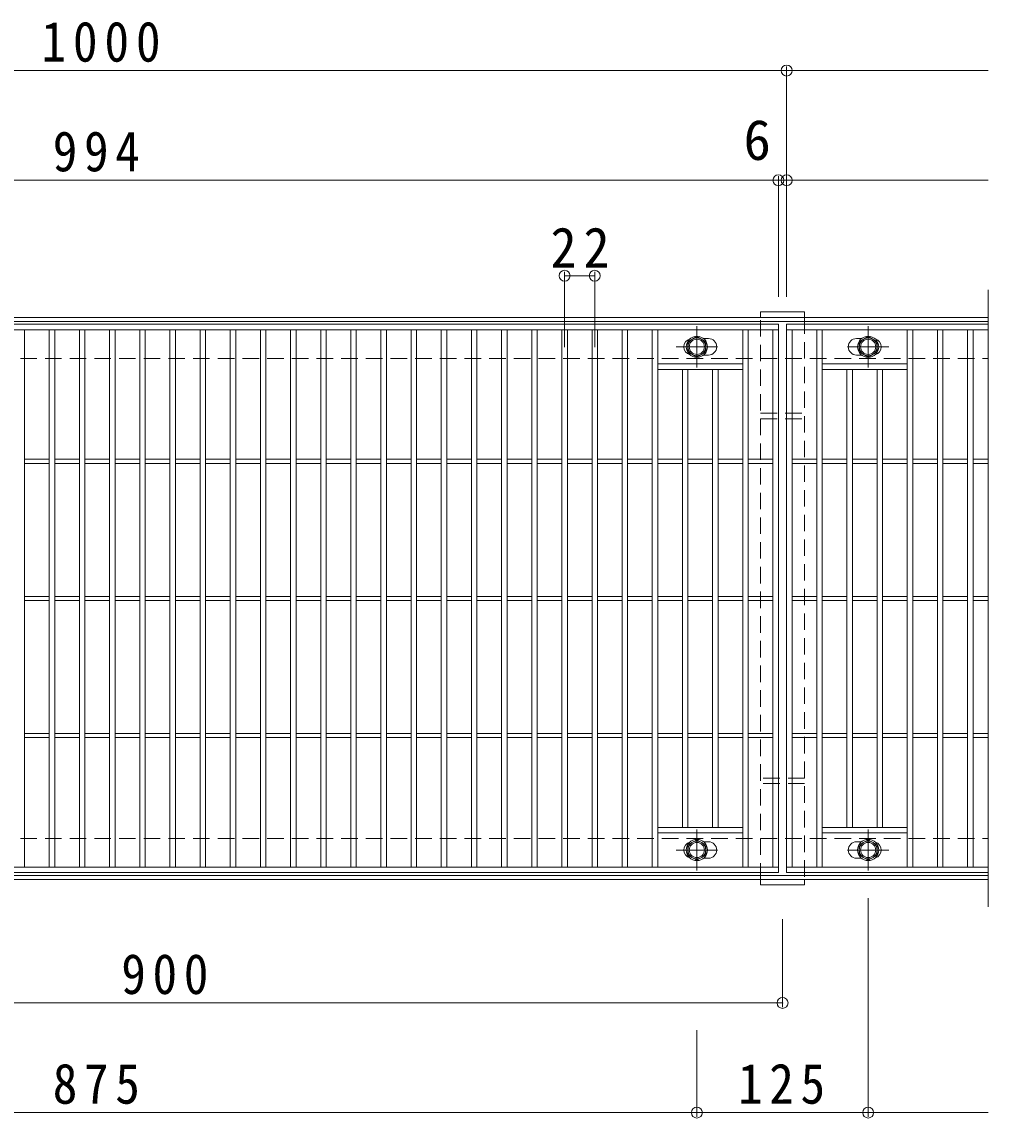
# Model space of a CAD drawing. Units: millimetres at full size, sheet at 1:10. Extents: x -2184 to 2307, y -1959 to 1524.
# Drawn here: x 0 to 705, y 725 to 1524 of the extents above; entities that cross this region are included whole.
import ezdxf
from ezdxf.enums import TextEntityAlignment as Align

# ---------------------------------------------------------------- set-up
doc = ezdxf.new("R2010")
doc.units = ezdxf.units.MM
doc.header["$LTSCALE"] = 10
doc.header["$PDMODE"] = 32
doc.header["$PDSIZE"] = 8
doc.linetypes.add('CHAIN1', pattern=[8, 5, -1, 1, -1])
doc.linetypes.add('DASHED1', pattern=[1.8, 1.2, -0.6])
for name, color, linetype, lineweight in [('C-1_躯体', 2, 'Continuous', 9), ('C-2_仕上', 3, 'Continuous', 9), ('C-4_文字', 7, 'Continuous', 9), ('C-8_ハッチ', 3, 'DASHED1', 9), ('C-B_衛生陶器', 2, 'Continuous', 9)]:
    doc.layers.add(name, color=color, linetype=linetype, lineweight=lineweight)
doc.styles.add('ＭＳ ゴシック', font='')
doc.styles.get('ＭＳ ゴシック').set_extended_font_data('MS Gothic')

msp = doc.modelspace()

# ---------------------------------------------------------------- linework, layer by layer
at = {"layer": 'C-1_躯体'}
for p, q in [((-595.11, 1308.93), (704.89, 1308.93)), ((-595.11, 1305.93), (704.89, 1305.93)), ((-595.11, 901.93), (704.89, 901.93)), ((-595.11, 898.93), (704.89, 898.93))]:
    msp.add_line(p, q, dxfattribs=at)
at = {"layer": 'C-1_躯体', "linetype": 'DASHED1'}
for p, q in [((-595.11, 1278.93), (704.89, 1278.93)), ((-595.11, 928.93), (704.89, 928.93))]:
    msp.add_line(p, q, dxfattribs=at)
at = {"layer": 'C-2_仕上'}
for p, q in [((704.89, 1328.93), (704.89, 878.93)), ((-442.11, 1303.93), (551.89, 1303.93)), ((551.89, 903.93), (551.89, 1303.93)), ((557.89, 1303.93), (704.89, 1303.93)), ((557.89, 903.93), (557.89, 1303.93)), ((-442.11, 1299.93), (551.89, 1299.93)), ((1.89, 907.93), (1.89, 1299.93)), ((19.89, 907.93), (19.89, 1299.93)), ((23.89, 907.93), (23.89, 1299.93)), ((41.89, 907.93), (41.89, 1299.93)), ((45.89, 907.93), (45.89, 1299.93)), ((63.89, 907.93), (63.89, 1299.93)), ((67.89, 907.93), (67.89, 1299.93)), ((85.89, 907.93), (85.89, 1299.93)), ((89.89, 907.93), (89.89, 1299.93)), ((107.89, 907.93), (107.89, 1299.93)), ((111.89, 907.93), (111.89, 1299.93)), ((129.89, 907.93), (129.89, 1299.93)), ((133.89, 907.93), (133.89, 1299.93)), ((151.89, 907.93), (151.89, 1299.93)), ((155.89, 907.93), (155.89, 1299.93)), ((173.89, 907.93), (173.89, 1299.93)), ((177.89, 907.93), (177.89, 1299.93)), ((195.89, 907.93), (195.89, 1299.93)), ((199.89, 907.93), (199.89, 1299.93)), ((217.89, 907.93), (217.89, 1299.93)), ((221.89, 907.93), (221.89, 1299.93)), ((239.89, 907.93), (239.89, 1299.93)), ((243.89, 907.93), (243.89, 1299.93)), ((261.89, 907.93), (261.89, 1299.93)), ((265.89, 907.93), (265.89, 1299.93)), ((283.89, 907.93), (283.89, 1299.93)), ((287.89, 907.93), (287.89, 1299.93)), ((305.89, 907.93), (305.89, 1299.93)), ((309.89, 907.93), (309.89, 1299.93)), ((327.89, 907.93), (327.89, 1299.93)), ((331.89, 907.93), (331.89, 1299.93)), ((349.89, 907.93), (349.89, 1299.93)), ((353.89, 907.93), (353.89, 1299.93)), ((371.89, 907.93), (371.89, 1299.93)), ((375.89, 907.93), (375.89, 1299.93)), ((393.89, 907.93), (393.89, 1299.93)), ((397.89, 907.93), (397.89, 1299.93)), ((415.89, 907.93), (415.89, 1299.93)), ((419.89, 907.93), (419.89, 1299.93)), ((437.89, 907.93), (437.89, 1299.93)), ((441.89, 907.93), (441.89, 1299.93)), ((459.89, 907.93), (459.89, 1299.93)), ((463.89, 907.93), (463.89, 1299.93)), ((525.89, 907.93), (525.89, 1299.93)), ((529.89, 907.93), (529.89, 1299.93)), ((547.89, 1299.93), (547.89, 907.93)), ((557.89, 1299.93), (704.89, 1299.93)), ((561.89, 907.93), (561.89, 1299.93)), ((579.89, 907.93), (579.89, 1299.93)), ((583.89, 907.93), (583.89, 1299.93)), ((645.89, 907.93), (645.89, 1299.93)), ((649.89, 907.93), (649.89, 1299.93)), ((667.89, 907.93), (667.89, 1299.93)), ((671.89, 907.93), (671.89, 1299.93)), ((689.89, 907.93), (689.89, 1299.93)), ((693.89, 907.93), (693.89, 1299.93)), ((500.89, 1293.43), (497.3, 1293.43)), ((608.89, 1293.43), (612.49, 1293.43)), ((497.3, 1281.43), (500.89, 1281.43)), ((612.49, 1281.43), (608.89, 1281.43)), ((525.89, 1274.93), (463.89, 1274.93)), ((583.89, 1274.93), (645.89, 1274.93)), ((525.89, 1270.93), (463.89, 1270.93)), ((481.89, 936.93), (481.89, 1270.93)), ((485.89, 936.93), (485.89, 1270.93)), ((503.89, 936.93), (503.89, 1270.93)), ((507.89, 936.93), (507.89, 1270.93)), ((583.89, 1270.93), (645.89, 1270.93)), ((601.89, 936.93), (601.89, 1270.93)), ((605.89, 936.93), (605.89, 1270.93)), ((623.89, 936.93), (623.89, 1270.93)), ((627.89, 936.93), (627.89, 1270.93)), ((1.89, 1205.43), (19.89, 1205.43)), ((1.89, 1202.43), (19.89, 1202.43)), ((23.89, 1205.43), (41.89, 1205.43)), ((23.89, 1202.43), (41.89, 1202.43)), ((45.89, 1205.43), (63.89, 1205.43)), ((45.89, 1202.43), (63.89, 1202.43)), ((67.89, 1205.43), (85.89, 1205.43)), ((67.89, 1202.43), (85.89, 1202.43)), ((89.89, 1205.43), (107.89, 1205.43)), ((89.89, 1202.43), (107.89, 1202.43)), ((111.89, 1205.43), (129.89, 1205.43)), ((111.89, 1202.43), (129.89, 1202.43)), ((133.89, 1205.43), (151.89, 1205.43)), ((133.89, 1202.43), (151.89, 1202.43)), ((155.89, 1205.43), (173.89, 1205.43)), ((155.89, 1202.43), (173.89, 1202.43)), ((177.89, 1205.43), (195.89, 1205.43)), ((177.89, 1202.43), (195.89, 1202.43)), ((199.89, 1205.43), (217.89, 1205.43)), ((199.89, 1202.43), (217.89, 1202.43)), ((221.89, 1205.43), (239.89, 1205.43)), ((221.89, 1202.43), (239.89, 1202.43)), ((243.89, 1205.43), (261.89, 1205.43)), ((243.89, 1202.43), (261.89, 1202.43)), ((265.89, 1205.43), (283.89, 1205.43)), ((265.89, 1202.43), (283.89, 1202.43)), ((287.89, 1205.43), (305.89, 1205.43)), ((287.89, 1202.43), (305.89, 1202.43)), ((309.89, 1205.43), (327.89, 1205.43)), ((309.89, 1202.43), (327.89, 1202.43)), ((331.89, 1205.43), (349.89, 1205.43)), ((331.89, 1202.43), (349.89, 1202.43)), ((353.89, 1205.43), (371.89, 1205.43)), ((353.89, 1202.43), (371.89, 1202.43)), ((375.89, 1205.43), (393.89, 1205.43)), ((375.89, 1202.43), (393.89, 1202.43)), ((397.89, 1205.43), (415.89, 1205.43)), ((397.89, 1202.43), (415.89, 1202.43)), ((419.89, 1205.43), (437.89, 1205.43)), ((419.89, 1202.43), (437.89, 1202.43)), ((441.89, 1205.43), (459.89, 1205.43)), ((441.89, 1202.43), (459.89, 1202.43)), ((463.89, 1205.43), (481.89, 1205.43)), ((463.89, 1202.43), (481.89, 1202.43)), ((485.89, 1205.43), (503.89, 1205.43)), ((485.89, 1202.43), (503.89, 1202.43)), ((507.89, 1205.43), (525.89, 1205.43)), ((507.89, 1202.43), (525.89, 1202.43)), ((529.89, 1205.43), (547.89, 1205.43)), ((529.89, 1202.43), (547.89, 1202.43)), ((561.89, 1205.43), (579.89, 1205.43)), ((561.89, 1202.43), (579.89, 1202.43)), ((583.89, 1205.43), (601.89, 1205.43)), ((583.89, 1202.43), (601.89, 1202.43)), ((605.89, 1205.43), (623.89, 1205.43)), ((605.89, 1202.43), (623.89, 1202.43)), ((627.89, 1205.43), (645.89, 1205.43)), ((627.89, 1202.43), (645.89, 1202.43)), ((649.89, 1205.43), (667.89, 1205.43)), ((649.89, 1202.43), (667.89, 1202.43)), ((671.89, 1205.43), (689.89, 1205.43)), ((671.89, 1202.43), (689.89, 1202.43)), ((693.89, 1205.43), (704.89, 1205.43)), ((693.89, 1202.43), (704.89, 1202.43)), ((1.89, 1105.43), (19.89, 1105.43)), ((23.89, 1105.43), (41.89, 1105.43)), ((45.89, 1105.43), (63.89, 1105.43)), ((67.89, 1105.43), (85.89, 1105.43)), ((89.89, 1105.43), (107.89, 1105.43)), ((111.89, 1105.43), (129.89, 1105.43)), ((133.89, 1105.43), (151.89, 1105.43)), ((155.89, 1105.43), (173.89, 1105.43)), ((177.89, 1105.43), (195.89, 1105.43)), ((199.89, 1105.43), (217.89, 1105.43)), ((221.89, 1105.43), (239.89, 1105.43)), ((243.89, 1105.43), (261.89, 1105.43)), ((265.89, 1105.43), (283.89, 1105.43)), ((287.89, 1105.43), (305.89, 1105.43)), ((309.89, 1105.43), (327.89, 1105.43)), ((331.89, 1105.43), (349.89, 1105.43)), ((353.89, 1105.43), (371.89, 1105.43)), ((375.89, 1105.43), (393.89, 1105.43)), ((397.89, 1105.43), (415.89, 1105.43)), ((419.89, 1105.43), (437.89, 1105.43)), ((441.89, 1105.43), (459.89, 1105.43)), ((463.89, 1105.43), (481.89, 1105.43)), ((485.89, 1105.43), (503.89, 1105.43)), ((507.89, 1105.43), (525.89, 1105.43)), ((529.89, 1105.43), (547.89, 1105.43)), ((561.89, 1105.43), (579.89, 1105.43)), ((583.89, 1105.43), (601.89, 1105.43)), ((605.89, 1105.43), (623.89, 1105.43)), ((627.89, 1105.43), (645.89, 1105.43)), ((649.89, 1105.43), (667.89, 1105.43)), ((671.89, 1105.43), (689.89, 1105.43)), ((693.89, 1105.43), (704.89, 1105.43)), ((1.89, 1102.43), (19.89, 1102.43)), ((23.89, 1102.43), (41.89, 1102.43)), ((45.89, 1102.43), (63.89, 1102.43)), ((67.89, 1102.43), (85.89, 1102.43)), ((89.89, 1102.43), (107.89, 1102.43)), ((111.89, 1102.43), (129.89, 1102.43)), ((133.89, 1102.43), (151.89, 1102.43)), ((155.89, 1102.43), (173.89, 1102.43)), ((177.89, 1102.43), (195.89, 1102.43)), ((199.89, 1102.43), (217.89, 1102.43)), ((221.89, 1102.43), (239.89, 1102.43)), ((243.89, 1102.43), (261.89, 1102.43)), ((265.89, 1102.43), (283.89, 1102.43)), ((287.89, 1102.43), (305.89, 1102.43)), ((309.89, 1102.43), (327.89, 1102.43)), ((331.89, 1102.43), (349.89, 1102.43)), ((353.89, 1102.43), (371.89, 1102.43)), ((375.89, 1102.43), (393.89, 1102.43)), ((397.89, 1102.43), (415.89, 1102.43)), ((419.89, 1102.43), (437.89, 1102.43)), ((441.89, 1102.43), (459.89, 1102.43)), ((463.89, 1102.43), (481.89, 1102.43)), ((485.89, 1102.43), (503.89, 1102.43)), ((507.89, 1102.43), (525.89, 1102.43)), ((529.89, 1102.43), (547.89, 1102.43)), ((561.89, 1102.43), (579.89, 1102.43)), ((583.89, 1102.43), (601.89, 1102.43)), ((605.89, 1102.43), (623.89, 1102.43)), ((627.89, 1102.43), (645.89, 1102.43)), ((649.89, 1102.43), (667.89, 1102.43)), ((671.89, 1102.43), (689.89, 1102.43)), ((693.89, 1102.43), (704.89, 1102.43)), ((1.89, 1005.43), (19.89, 1005.43)), ((1.89, 1002.43), (19.89, 1002.43)), ((23.89, 1005.43), (41.89, 1005.43)), ((23.89, 1002.43), (41.89, 1002.43)), ((45.89, 1005.43), (63.89, 1005.43)), ((45.89, 1002.43), (63.89, 1002.43)), ((67.89, 1005.43), (85.89, 1005.43)), ((67.89, 1002.43), (85.89, 1002.43)), ((89.89, 1005.43), (107.89, 1005.43)), ((89.89, 1002.43), (107.89, 1002.43)), ((111.89, 1005.43), (129.89, 1005.43)), ((111.89, 1002.43), (129.89, 1002.43)), ((133.89, 1005.43), (151.89, 1005.43)), ((133.89, 1002.43), (151.89, 1002.43)), ((155.89, 1005.43), (173.89, 1005.43)), ((155.89, 1002.43), (173.89, 1002.43)), ((177.89, 1005.43), (195.89, 1005.43)), ((177.89, 1002.43), (195.89, 1002.43)), ((199.89, 1005.43), (217.89, 1005.43)), ((199.89, 1002.43), (217.89, 1002.43)), ((221.89, 1005.43), (239.89, 1005.43)), ((221.89, 1002.43), (239.89, 1002.43)), ((243.89, 1005.43), (261.89, 1005.43)), ((243.89, 1002.43), (261.89, 1002.43)), ((265.89, 1005.43), (283.89, 1005.43)), ((265.89, 1002.43), (283.89, 1002.43)), ((287.89, 1005.43), (305.89, 1005.43)), ((287.89, 1002.43), (305.89, 1002.43)), ((309.89, 1005.43), (327.89, 1005.43)), ((309.89, 1002.43), (327.89, 1002.43)), ((331.89, 1005.43), (349.89, 1005.43)), ((331.89, 1002.43), (349.89, 1002.43)), ((353.89, 1005.43), (371.89, 1005.43)), ((353.89, 1002.43), (371.89, 1002.43)), ((375.89, 1005.43), (393.89, 1005.43)), ((375.89, 1002.43), (393.89, 1002.43)), ((397.89, 1005.43), (415.89, 1005.43)), ((397.89, 1002.43), (415.89, 1002.43)), ((419.89, 1005.43), (437.89, 1005.43)), ((419.89, 1002.43), (437.89, 1002.43)), ((441.89, 1005.43), (459.89, 1005.43)), ((441.89, 1002.43), (459.89, 1002.43)), ((463.89, 1005.43), (481.89, 1005.43)), ((463.89, 1002.43), (481.89, 1002.43)), ((485.89, 1005.43), (503.89, 1005.43)), ((485.89, 1002.43), (503.89, 1002.43)), ((507.89, 1005.43), (525.89, 1005.43)), ((507.89, 1002.43), (525.89, 1002.43)), ((529.89, 1005.43), (547.89, 1005.43)), ((529.89, 1002.43), (547.89, 1002.43)), ((561.89, 1005.43), (579.89, 1005.43)), ((561.89, 1002.43), (579.89, 1002.43)), ((583.89, 1005.43), (601.89, 1005.43)), ((583.89, 1002.43), (601.89, 1002.43)), ((605.89, 1005.43), (623.89, 1005.43)), ((605.89, 1002.43), (623.89, 1002.43)), ((627.89, 1005.43), (645.89, 1005.43)), ((627.89, 1002.43), (645.89, 1002.43)), ((649.89, 1005.43), (667.89, 1005.43)), ((649.89, 1002.43), (667.89, 1002.43)), ((671.89, 1005.43), (689.89, 1005.43)), ((671.89, 1002.43), (689.89, 1002.43)), ((693.89, 1005.43), (704.89, 1005.43)), ((693.89, 1002.43), (704.89, 1002.43)), ((525.89, 936.93), (463.89, 936.93)), ((583.89, 936.93), (645.89, 936.93)), ((525.89, 932.93), (463.89, 932.93)), ((583.89, 932.93), (645.89, 932.93)), ((500.89, 926.43), (497.3, 926.43)), ((608.89, 926.43), (612.49, 926.43)), ((497.3, 914.43), (500.89, 914.43)), ((612.49, 914.43), (608.89, 914.43)), ((551.89, 907.93), (-442.11, 907.93)), ((551.89, 903.93), (-442.11, 903.93)), ((704.89, 907.93), (557.89, 907.93)), ((704.89, 903.93), (557.89, 903.93))]:
    msp.add_line(p, q, dxfattribs=at)
for centre, start, end in [((488.89, 1287.43), 106.33482, 180), ((488.89, 1287.43), 180, 253.66518), ((500.89, 1287.43), 0, 90), ((500.89, 1287.43), 270, 0), ((608.89, 1287.43), 90, 180), ((608.89, 1287.43), 180, 270), ((620.89, 1287.43), 0, 73.66518), ((620.89, 1287.43), 286.33482, 0), ((488.89, 920.43), 106.33482, 180), ((488.89, 920.43), 180, 253.66518), ((500.89, 920.43), 0, 90), ((500.89, 920.43), 270, 0), ((608.89, 920.43), 90, 180), ((608.89, 920.43), 180, 270), ((620.89, 920.43), 0, 73.66518), ((620.89, 920.43), 286.33482, 0)]:
    msp.add_arc(centre, 6, start, end, dxfattribs=at)
at = {"layer": 'C-4_文字'}
for p, q in [((-442.11, 1488.93), (557.89, 1488.93)), ((557.89, 1491.93), (557.89, 1323.93)), ((557.89, 1488.93), (704.89, 1488.93)), ((-442.11, 1408.93), (551.89, 1408.93)), ((551.89, 1411.93), (551.89, 1323.93)), ((551.89, 1408.93), (557.89, 1408.93)), ((557.89, 1408.93), (704.89, 1408.93)), ((395.89, 1342.23), (395.89, 1287.2)), ((395.89, 1339.23), (417.89, 1339.23)), ((417.89, 1342.23), (417.89, 1287.2)), ((617.39, 725.93), (617.39, 885.43)), ((554.89, 805.93), (554.89, 869.93)), ((-345.11, 808.93), (554.89, 808.93)), ((492.39, 725.93), (492.39, 788.93)), ((-382.61, 728.93), (492.39, 728.93)), ((492.39, 728.93), (617.39, 728.93)), ((617.39, 728.93), (704.89, 728.93))]:
    msp.add_line(p, q, dxfattribs=at)
for p in [(557.89, 1488.93), (551.89, 1408.93), (557.89, 1408.93), (395.89, 1339.23), (417.89, 1339.23), (554.89, 808.93), (492.39, 728.93), (617.39, 728.93)]:
    msp.add_point(p, dxfattribs=at)
at = {"layer": 'C-8_ハッチ', "linetype": 'Continuous'}
for p, q in [((538.89, 1312.93), (570.89, 1312.93)), ((538.89, 1308.93), (538.89, 1312.93)), ((570.89, 1312.93), (570.89, 1308.93)), ((538.89, 894.93), (538.89, 898.93))]:
    msp.add_line(p, q, dxfattribs=at)
at = {"layer": 'C-8_ハッチ'}
for p, q in [((538.89, 1308.93), (570.89, 1308.93)), ((538.89, 898.93), (538.89, 1308.93)), ((570.89, 1308.93), (570.89, 898.93)), ((538.89, 1238.93), (570.89, 1238.93)), ((538.89, 1234.93), (570.89, 1234.93)), ((570.89, 972.93), (538.89, 972.93)), ((570.89, 968.93), (538.89, 968.93)), ((570.89, 898.93), (538.89, 898.93))]:
    msp.add_line(p, q, dxfattribs=at)
at = {"layer": 'C-8_ハッチ', "linetype": 'Continuous'}
msp.add_lwpolyline([(570.89, 898.93), (570.89, 894.93), (538.89, 894.93)], dxfattribs=at)
at = {"layer": 'C-B_衛生陶器', "color": 7, "linetype": 'CHAIN1'}
for p, q in [((492.39, 1272.43), (492.39, 1302.43)), ((617.39, 1272.43), (617.39, 1302.43)), ((507.39, 1287.43), (477.39, 1287.43)), ((602.39, 1287.43), (632.39, 1287.43)), ((492.39, 905.43), (492.39, 935.43)), ((617.39, 905.43), (617.39, 935.43)), ((507.39, 920.43), (477.39, 920.43)), ((602.39, 920.43), (632.39, 920.43))]:
    msp.add_line(p, q, dxfattribs=at)
at = {"layer": 'C-B_衛生陶器'}
for points in [[(498.89, 1283.68), (492.39, 1279.93), (485.9, 1283.68), (485.9, 1291.18), (492.39, 1294.93), (498.89, 1291.18)], [(610.9, 1283.68), (617.39, 1279.93), (623.89, 1283.68), (623.89, 1291.18), (617.39, 1294.93), (610.9, 1291.18)], [(498.89, 916.68), (492.39, 912.93), (485.9, 916.68), (485.9, 924.18), (492.39, 927.93), (498.89, 924.18)], [(610.9, 916.68), (617.39, 912.93), (623.89, 916.68), (623.89, 924.18), (617.39, 927.93), (610.9, 924.18)]]:
    msp.add_lwpolyline(points, close=True, dxfattribs=at)
for centre, radius in [((492.39, 1287.43), 7.75), ((617.39, 1287.43), 7.75), ((492.39, 1287.43), 6.5), ((492.39, 1287.43), 5.5), ((617.39, 1287.43), 6.5), ((617.39, 1287.43), 5.5), ((492.39, 920.43), 7.75), ((617.39, 920.43), 7.75), ((492.39, 920.43), 6.5), ((492.39, 920.43), 5.5), ((617.39, 920.43), 6.5), ((617.39, 920.43), 5.5)]:
    msp.add_circle(centre, radius, dxfattribs=at)

# ---------------------------------------------------------------- texts
at = {"layer": 'C-4_文字', "color": 2, "style": 'ＭＳ ゴシック'}
msp.add_text('6', height=29.33, dxfattribs=at).set_placement((526.43, 1414.93), align=Align.BOTTOM_LEFT)
at = {"layer": 'C-4_文字', "color": 2, "char_height": 29.33, "attachment_point": 7, "style": 'ＭＳ ゴシック'}
for s, insert in [('\\T1.28;\\W0.9;1000', (14.14, 1494.93)), ('\\T1.27;\\W0.9;994', (22.39, 1414.93)), ('\\T1.27;\\W0.95;22', (385.64, 1345.23)), ('\\T1.27;\\W0.9;900', (72.39, 814.93)), ('\\T1.27;\\W0.9;875', (22.39, 734.93)), ('\\T1.27;\\W0.9;125', (522.39, 734.93))]:
    msp.add_mtext(s, dxfattribs=dict(at, insert=insert))

doc.saveas('drawing.dxf')
